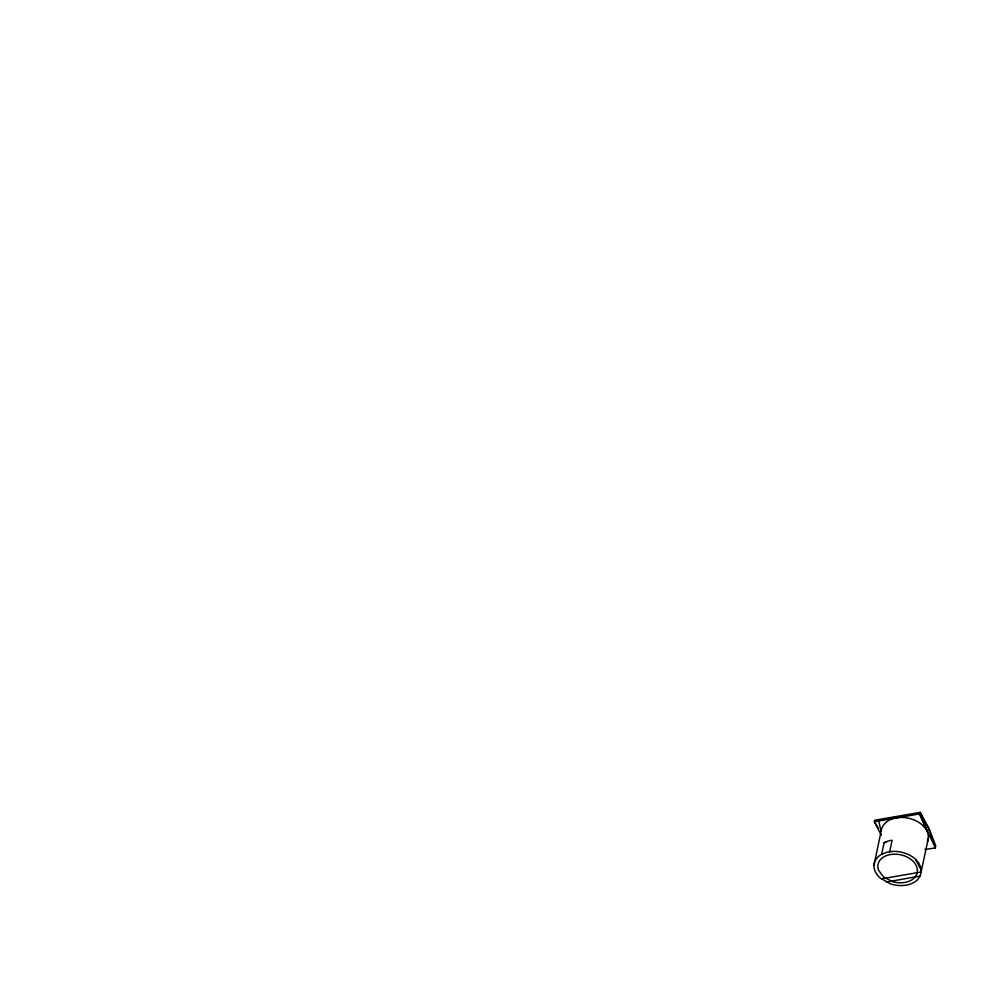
<?xml version="1.0" encoding="UTF-8"?>
<svg xmlns="http://www.w3.org/2000/svg" width="985" height="985" viewBox="0 0 985 985"><rect width="100%" height="100%" fill="white"/><g stroke="black" fill="none" stroke-linecap="round" stroke-linejoin="round"><path stroke-width="1.48" d="M873.978 865.224L881.132 831.278C881.747 824.531 887.744 820.025 893.875 818.363A23.96 16.733 11.9 0 1 922.28 824.95L925.826 828.951L927.932 833.322L928.473 837.779L920.236 875.961L917.626 879.679A23.96 16.733 11.9 0 1 890.514 883.853L880.171 878.041A23.96 16.733 11.9 0 1 881.649 854.303L884.099 842.704A20.192 14.11 11.9 0 1 892.078 840.267L889.627 851.865M927.39 842.015L928.473 837.779M924.952 823.46L920.212 812.354L929.027 828.73L927.193 831.094L919.497 813.93L920.212 812.354L874.68 820.234L874.36 821.749L881.329 835.231M926.885 831.131L929.027 828.73L919.497 813.93L874.36 821.749L878.361 828.139M881.649 854.303L886.722 852.308L892.533 851.409A23.96 16.733 11.9 0 1 915.127 858.895L918.673 862.897L920.778 867.268L921.32 871.725M884.099 842.704L886.759 841.892M886.401 882.043L920.187 876.034M881.353 878.879L921.258 871.971M924.927 849.489L935.307 847.9L935.75 845.783L929.027 828.73L935.307 847.9L919.497 813.93M915.755 859.609L921.11 869.964M878.657 820.997L881.132 831.278M917.491 870.531L916.826 874.126L914.856 877.339A20.057 14.012 11.9 0 1 892.558 881.624L883.656 877.032L878.497 870.149A20.057 14.012 11.9 0 1 890.021 854.598A20.057 14.012 11.9 0 1 914.806 863.18L916.801 866.8L917.491 870.531"/></g></svg>
